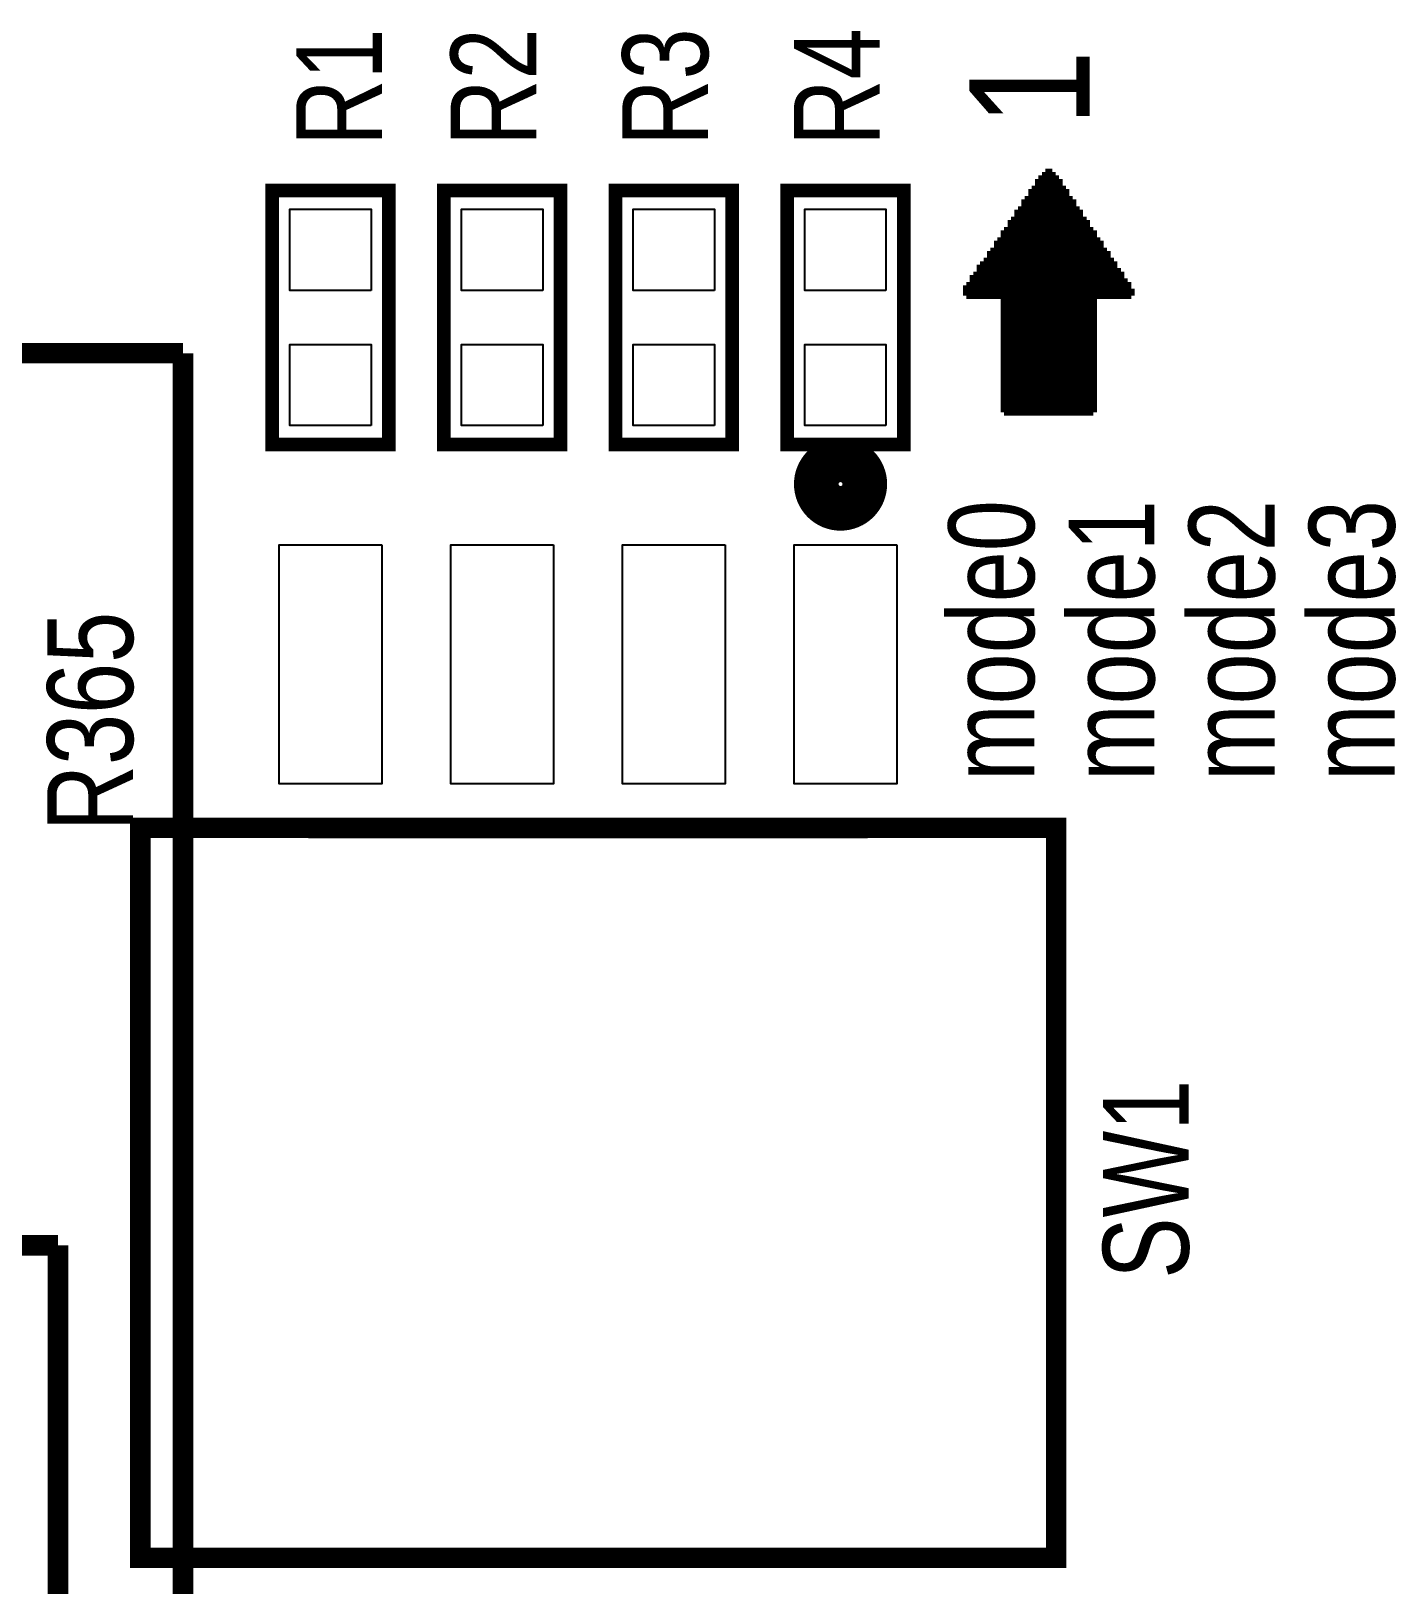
# Model space of a CAD drawing. Extents: x -92 to 135, y -31 to 116.
# Drawn here: x -16.12 to -6.02, y 47.64 to 59.13 of the extents above; entities that cross this region are included whole.
import ezdxf

# ---------------------------------------------------------------- set-up
doc = ezdxf.new("R2010")
doc.units = 0
for name, color, linetype in [('BG_SILKSCREEN_TOP', 1, 'CONTINUOUS'), ('PG_SILKSCREEN_TOP', 5, 'CONTINUOUS'), ('PIN_TOP', 6, 'CONTINUOUS'), ('RD_SILKSCREEN_TOP', 7, 'CONTINUOUS')]:
    doc.layers.add(name, color=color, linetype=linetype)

msp = doc.modelspace()

# ---------------------------------------------------------------- linework, layer by layer
at = {"layer": 'BG_SILKSCREEN_TOP', "const_width": 0.1524}
for points in [[(-64.39789, 56.750204), (-14.99743, 56.750204)], [(-14.99743, 56.750204), (-14.99743, -12.251436)]]:
    msp.add_lwpolyline(points, dxfattribs=at)
at = {"layer": 'PG_SILKSCREEN_TOP'}
for points, const_width in [([(-8.654796, 58.065416), (-8.654796, 56.287416)], 0.0254), ([(-8.629396, 58.090816), (-8.629396, 56.287416)], 0.0254), ([(-8.603996, 58.116216), (-8.603996, 56.287416)], 0.0254), ([(-8.578596, 58.116216), (-8.578596, 56.287416)], 0.0254), ([(-8.553196, 58.090816), (-8.553196, 56.287416)], 0.0254), ([(-8.527796, 58.065416), (-8.527796, 56.287416)], 0.0254), ([(-8.730996, 57.963816), (-8.730996, 56.287416)], 0.0254), ([(-8.705596, 57.989216), (-8.705596, 56.287416)], 0.0254), ([(-8.680196, 58.040016), (-8.680196, 56.287416)], 0.0254), ([(-8.502396, 58.040016), (-8.502396, 56.287416)], 0.0254), ([(-8.476996, 57.989216), (-8.476996, 56.287416)], 0.0254), ([(-8.451596, 57.963816), (-8.451596, 56.287416)], 0.0254), ([(-8.807196, 57.836816), (-8.807196, 56.287416)], 0.0254), ([(-8.781796, 57.887616), (-8.781796, 56.287416)], 0.0254), ([(-8.756396, 57.913016), (-8.756396, 56.287416)], 0.0254), ([(-8.426196, 57.913016), (-8.426196, 56.287416)], 0.0254), ([(-8.400796, 57.887616), (-8.400796, 56.287416)], 0.0254), ([(-8.375396, 57.836816), (-8.375396, 56.287416)], 0.0254), ([(-8.883396, 57.735216), (-8.883396, 56.287416)], 0.0254), ([(-8.857996, 57.760616), (-8.857996, 56.287416)], 0.0254), ([(-8.832596, 57.811416), (-8.832596, 56.287416)], 0.0254), ([(-8.349996, 57.811416), (-8.349996, 56.287416)], 0.0254), ([(-8.324596, 57.760616), (-8.324596, 56.287416)], 0.0254), ([(-8.299196, 57.735216), (-8.299196, 56.287416)], 0.0254), ([(-8.984996, 57.582816), (-8.984996, 57.151016)], 0.0254), ([(-8.959596, 57.608216), (-8.959596, 57.151016)], 0.0254), ([(-8.934196, 57.659016), (-8.934196, 56.312816)], 0.0254), ([(-8.908796, 57.684416), (-8.908796, 56.287416)], 0.0254), ([(-8.273796, 57.684416), (-8.273796, 56.287416)], 0.0254), ([(-8.248396, 57.659016), (-8.248396, 56.312816)], 0.0254), ([(-8.222996, 57.608216), (-8.222996, 57.151016)], 0.0254), ([(-8.197596, 57.582816), (-8.197596, 57.151016)], 0.0254), ([(-9.035796, 57.506616), (-9.035796, 57.151016)], 0.0254), ([(-9.010396, 57.532016), (-9.010396, 57.151016)], 0.0254), ([(-8.172196, 57.532016), (-8.172196, 57.151016)], 0.0254), ([(-8.146796, 57.506616), (-8.146796, 57.151016)], 0.0254), ([(-9.137396, 57.354216), (-9.137396, 57.151016)], 0.0254), ([(-9.111996, 57.405016), (-9.111996, 57.151016)], 0.0254), ([(-9.086596, 57.430416), (-9.086596, 57.151016)], 0.0254), ([(-9.061196, 57.455816), (-9.061196, 57.151016)], 0.0254), ([(-8.121396, 57.455816), (-8.121396, 57.151016)], 0.0254), ([(-8.095996, 57.430416), (-8.095996, 57.151016)], 0.0254), ([(-8.070596, 57.379616), (-8.070596, 57.151016)], 0.0254), ([(-8.045196, 57.354216), (-8.045196, 57.151016)], 0.0254), ([(-9.213596, 57.252616), (-9.213596, 57.176416)], 0.0254), ([(-9.188196, 57.278016), (-9.188196, 57.151016)], 0.0254), ([(-9.162796, 57.328816), (-9.162796, 57.151016)], 0.0254), ([(-8.019796, 57.303416), (-8.019796, 57.151016)], 0.0254), ([(-7.994396, 57.278016), (-7.994396, 57.151016)], 0.0254), ([(-7.968996, 57.227216), (-7.968996, 57.176416)], 0.0254), ([(-15.92199, 50.148744), (-20.24507, 50.148744)], 0.1524), ([(-15.92199, -5.629656), (-15.92199, 50.148744)], 0.1524)]:
    msp.add_lwpolyline(points, dxfattribs=dict(at, const_width=const_width))
at = {"layer": 'PG_SILKSCREEN_TOP', "const_width": 0.1016}
for points in [[(-14.337538, 56.075072), (-14.337538, 57.954672), (-13.473938, 57.954672), (-13.473938, 56.075072)], [(-13.067538, 56.075072), (-13.067538, 57.954672), (-12.203938, 57.954672), (-12.203938, 56.075072)], [(-11.797538, 56.075072), (-11.797538, 57.954672), (-10.933938, 57.954672), (-10.933938, 56.075072)], [(-10.527538, 56.075072), (-10.527538, 57.954672), (-9.663938, 57.954672), (-9.663938, 56.075072)]]:
    msp.add_lwpolyline(points, close=True, dxfattribs=at)
at = {"layer": 'PG_SILKSCREEN_TOP', "const_width": 0.3302}
msp.add_lwpolyline([(-9.952482, 55.781702, 1), (-10.311638, 55.781702, 1)], format="xyb", close=True, dxfattribs=at)
at = {"layer": 'PG_SILKSCREEN_TOP'}
msp.add_lwpolyline([(-15.312644, 53.237892, 0.1524, 0.1524, 0), (-15.312644, 47.837852, 0.150114, 0.150114, 0), (-14.070838, 47.837852, 0.1524, 0.1524, 0), (-9.930638, 47.837852, 0.150114, 0.150114, 0), (-8.536432, 47.837852, 0.1524, 0.1524, 0), (-8.536432, 53.237892, 0.150114, 0.150114, 0), (-9.930638, 53.237892, 0.1524, 0.1524, 0), (-14.070838, 53.237892, 0.150114, 0.150114, 0)], format="xyseb", close=True, dxfattribs=at)
at = {"layer": 'PIN_TOP'}
for points in [[(-13.605764, 57.21477), (-14.205712, 57.21477), (-14.205712, 57.814718), (-13.605764, 57.814718)], [(-12.335764, 57.21477), (-12.935712, 57.21477), (-12.935712, 57.814718), (-12.335764, 57.814718)], [(-11.065764, 57.21477), (-11.665712, 57.21477), (-11.665712, 57.814718), (-11.065764, 57.814718)], [(-9.795764, 57.21477), (-10.395712, 57.21477), (-10.395712, 57.814718), (-9.795764, 57.814718)], [(-13.605764, 56.215026), (-14.205712, 56.215026), (-14.205712, 56.814974), (-13.605764, 56.814974)], [(-12.335764, 56.215026), (-12.935712, 56.215026), (-12.935712, 56.814974), (-12.335764, 56.814974)], [(-11.065764, 56.215026), (-11.665712, 56.215026), (-11.665712, 56.814974), (-11.065764, 56.814974)], [(-9.795764, 56.215026), (-10.395712, 56.215026), (-10.395712, 56.814974), (-9.795764, 56.814974)], [(-13.525754, 55.333011), (-13.525754, 53.562885), (-14.285722, 53.562885), (-14.285722, 55.333011)], [(-12.255754, 55.333011), (-12.255754, 53.562885), (-13.015722, 53.562885), (-13.015722, 55.333011)], [(-10.985754, 55.333011), (-10.985754, 53.562885), (-11.745722, 53.562885), (-11.745722, 55.333011)], [(-9.715754, 55.333011), (-9.715754, 53.562885), (-10.475722, 53.562885), (-10.475722, 55.333011)]]:
    msp.add_lwpolyline(points, close=True, dxfattribs=at)

# ---------------------------------------------------------------- texts
at = {"layer": 'PG_SILKSCREEN_TOP'}
for s, height, width, p in [('1', 0.889, 0.857143, (-8.289798, 58.426604)), ('mode0', 0.635, 0.8, (-8.698738, 53.585872)), ('mode1', 0.635, 0.8, (-7.809738, 53.585872)), ('mode2', 0.635, 0.8, (-6.920738, 53.585872)), ('mode3', 0.635, 0.8, (-6.031738, 53.585872))]:
    msp.add_text(s, height=height, rotation=90, dxfattribs=dict(at, width=width)).set_placement(p)
at = {"layer": 'RD_SILKSCREEN_TOP', "width": 0.8}
for s, p in [('R1', (-13.524738, 58.284872)), ('R2', (-12.381738, 58.284872)), ('R3', (-11.111738, 58.284872)), ('R4', (-9.841738, 58.284872)), ('R365', (-15.367, 53.213)), ('SW1', (-7.555738, 49.902872))]:
    msp.add_text(s, height=0.635, rotation=90, dxfattribs=at).set_placement(p)

doc.saveas('drawing.dxf')
